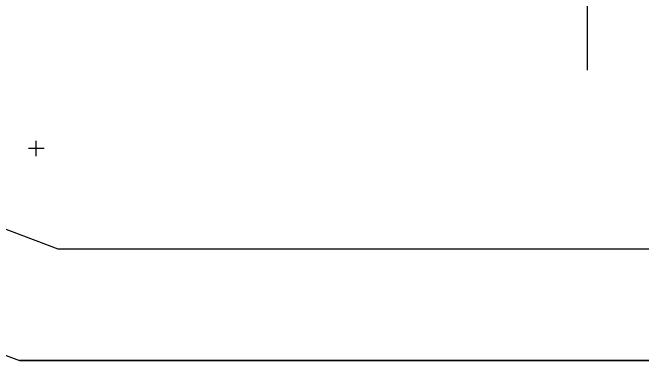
# Model space of a CAD drawing. Header units: metres. Extents: x -54999 to 54999, y -52014 to 54102.
# Drawn here: x -18168 to 8526, y -52014 to -37278 of the extents above; entities that cross this region are included whole.
import ezdxf

# ---------------------------------------------------------------- set-up
doc = ezdxf.new("R2010")
doc.units = ezdxf.units.M
doc.layers.add('wafer_ext', color=8, linetype='Continuous')
doc.layers.add('wafer_int', color=8, linetype='Continuous')

msp = doc.modelspace()

# ---------------------------------------------------------------- linework, layer by layer
for p, q in [((6186.918, 32073.192), (6186.918, -39724.028)), ((-17167.859, -43364.735), (-17167.859, -42710.919)), ((-16834.301, -43037.827), (-17488.116, -43037.827))]:
    msp.add_line(p, q)
at = {"layer": 'wafer_ext'}
msp.add_lwpolyline([(-20639.283, -50980.585), (-17875, -52014.271), (17875, -52014.271), (-17875, -52014.271), (17875, -52014.271), (20639.283, -50980.585), (23344.14, -49800.112), (25981.783, -48476.251), (28544.618, -47012.815), (31025.265, -45414.017)], dxfattribs=at)
at = {"layer": 'wafer_int'}
msp.add_lwpolyline([(-18762.984, -46345.986), (-16250, -47285.701), (-16250, -47285.701), (16250, -47285.701), (16250, -47285.701), (18762.984, -46345.986), (21221.945, -45272.829), (23619.803, -44069.32), (25949.652, -42738.923), (28204.786, -41285.47), (30378.711, -39713.145), (32465.168, -38026.476)], dxfattribs=at)

doc.saveas('drawing.dxf')
